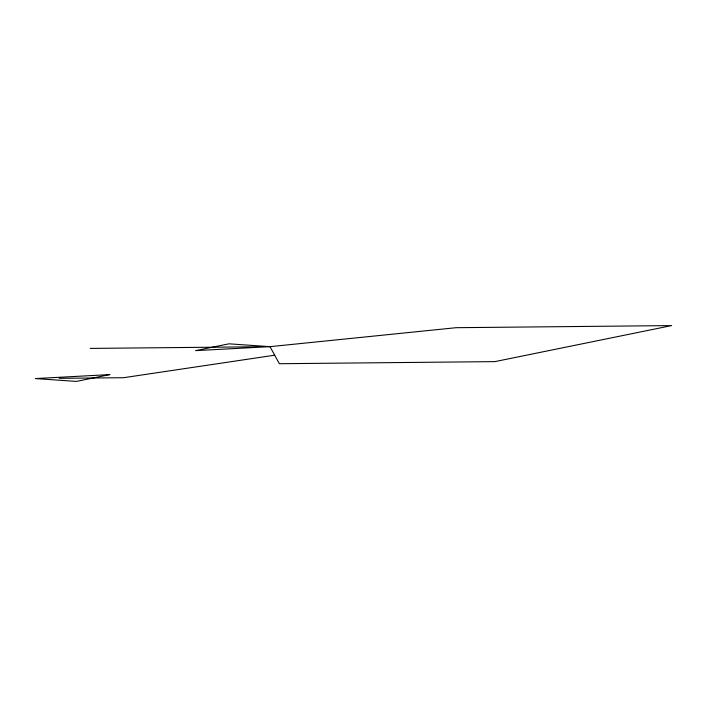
<?xml version="1.0" encoding="UTF-8"?>
<svg xmlns="http://www.w3.org/2000/svg" width="707" height="707" viewBox="0 0 707 707"><rect width="100%" height="100%" fill="white"/><g stroke="black" fill="none" stroke-linecap="round" stroke-linejoin="round"><path stroke-width="1.06" d="M274.687 355.197L123.548 377.706L59.185 378.333M270.012 346.66L456.13 327.695L671.65 325.591L494.873 361.622L279.362 363.725L270.012 346.66L228.988 343.823L195.574 350.637L270.012 346.66L90.196 348.418M109.788 374.595L76.374 381.409L35.35 378.572L109.788 374.595"/></g></svg>
